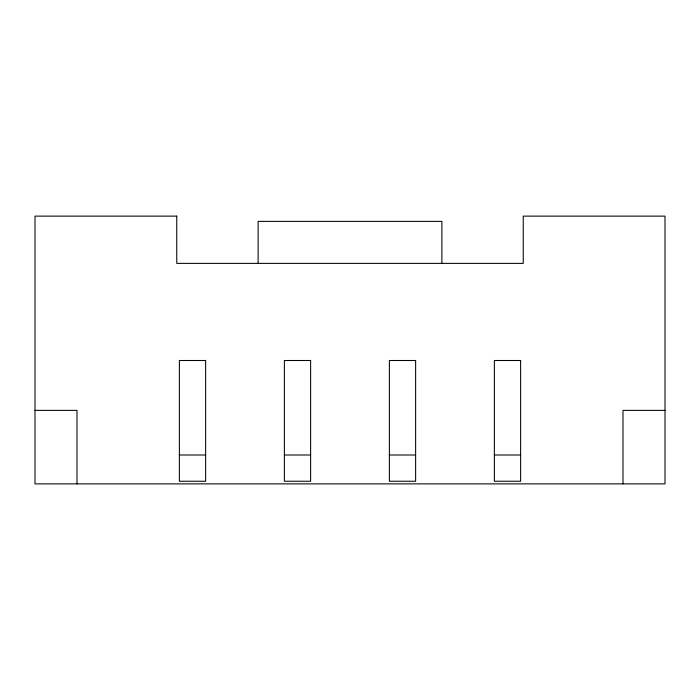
<?xml version="1.0" encoding="UTF-8"?>
<svg xmlns="http://www.w3.org/2000/svg" width="700" height="700" viewBox="0 0 700 700"><rect width="100%" height="100%" fill="white"/><g stroke="black" fill="none" stroke-linecap="round" stroke-linejoin="round"><path stroke-width="1.05" d="M35 410.375L77 410.375L77 483.875M665 410.375L623 410.375L623 483.875M179.375 455L205.625 455M284.375 455L310.625 455M389.375 455L415.625 455M494.375 455L520.625 455M441.875 263.375L441.875 221.375L258.125 221.375L258.125 263.375M176.75 216.125L35 216.125L35 483.875L665 483.875L665 216.125L523.25 216.125L523.25 263.375L176.75 263.375L176.75 216.125M205.625 360.5L179.375 360.5L179.375 481.25L205.625 481.25L205.625 360.5M310.625 360.5L284.375 360.5L284.375 481.25L310.625 481.25L310.625 360.5M415.625 360.5L389.375 360.5L389.375 481.25L415.625 481.25L415.625 360.5M520.625 360.5L494.375 360.5L494.375 481.25L520.625 481.25L520.625 360.5"/></g></svg>
